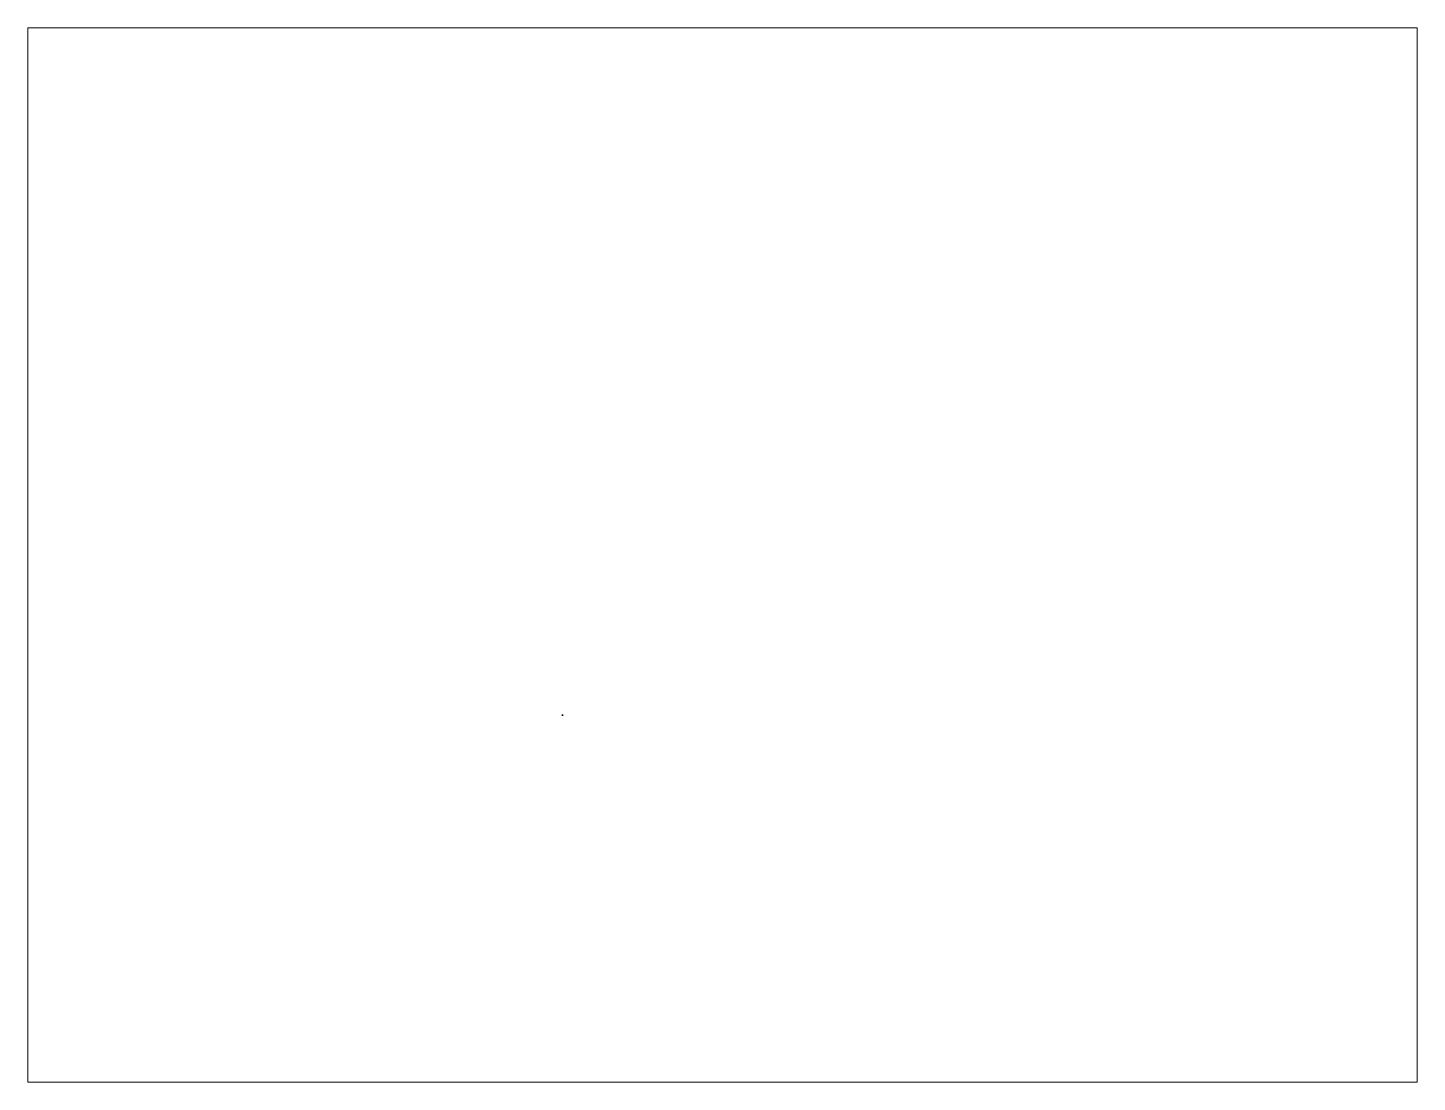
# Paper-space layout 'Layout2' of a CAD drawing. Extents: x 26 to 231, y 20 to 176.
# The model-space entities are those that its viewports show. They can reach past a viewport. Long polylines and large blocks are cut down to what shows.
import ezdxf

# ---------------------------------------------------------------- set-up
doc = ezdxf.new("R2010")
doc.units = 13
doc.layers.add('MAGNET', color=11, linetype='Continuous')

msp = doc.modelspace()

# ---------------------------------------------------------------- linework, layer by layer
at = {"layer": 'MAGNET'}
for points in [[(-470.9, -470.7), (-471.1, -470.4), (-471.8, -471.1), (-470.9, -470.7)], [(-470.9, -470.7), (-471.1, -470.4), (-470.1, -470), (-470.9, -470.7)], [(-470.2, -468.9), (-469.8, -468.9), (-470, -467.9), (-470.2, -468.9)], [(-470.2, -468.9), (-469.8, -468.9), (-470, -469.9), (-470.2, -468.9)], [(-468.9, -470.4), (-469.1, -470.7), (-469.9, -470), (-468.9, -470.4)], [(-468.9, -470.4), (-469.1, -470.7), (-468.2, -471.1), (-468.9, -470.4)]]:
    msp.add_lwpolyline(points, dxfattribs=at)

psp = doc.layouts.new('Layout2')

# ---------------------------------------------------------------- viewports
at = {"layer": '0', "view_target_point": (-10, -10)}
psp.add_viewport(center=(128.5, 97.5), size=(205.6, 156), view_center_point=(0, 0), view_height=3030, dxfattribs=at)

doc.saveas('drawing.dxf')
